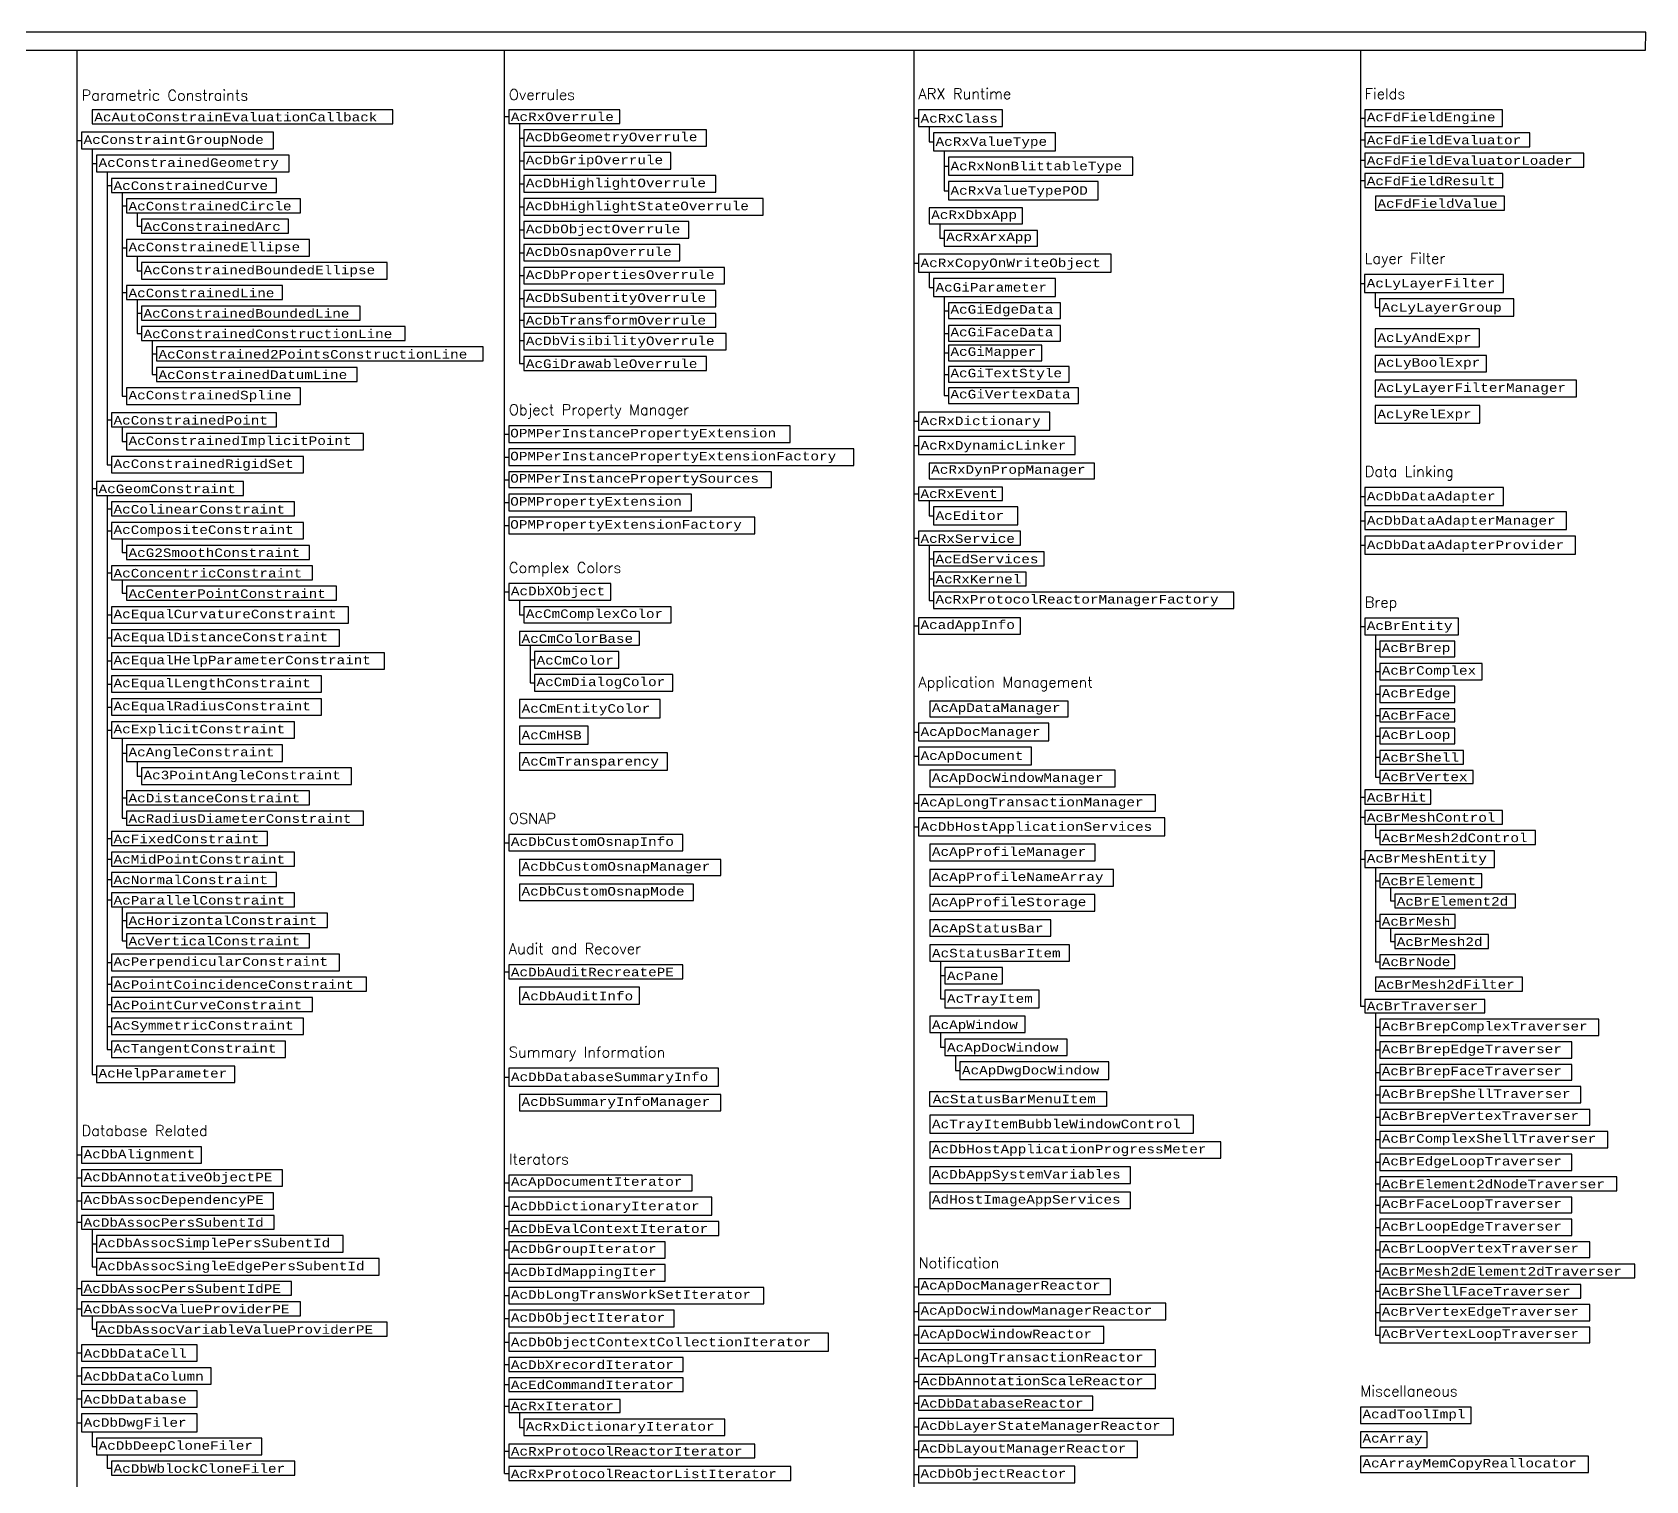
# Model space of a CAD drawing. Header units: inches. Extents: x 349 to 921, y -346 to 10.
# Drawn here: x 426.9 to 502.3, y -67.6 to 0.1 of the extents above; entities that cross this region are included whole.
import ezdxf

# ---------------------------------------------------------------- set-up
doc = ezdxf.new("R2010")
doc.units = ezdxf.units.IN
doc.header["$MEASUREMENT"] = 0
for name, color, linetype in [('ObjectARX 2009 Unmanaged classes', 7, 'Continuous'), ('ObjectARX 2010 Unmanaged classes', 7, 'Continuous'), ('ObjectARX 2010 Unmanaged classes w .NET Wrappers', 3, 'Continuous'), ('Unmanaged classes', 7, 'Continuous'), ('Unmanaged classes w .NET Wrappers', 3, 'Continuous')]:
    doc.layers.add(name, color=color, linetype=linetype)
doc.styles.add('Categories', font='romanc.shx', dxfattribs={"height": 0.5})
doc.styles.get("Standard").update_dxf_attribs({"font": 'cour.ttf'})
doc.styles.add('Unmanaged', font='cour.ttf', dxfattribs={"height": 0.2})

msp = doc.modelspace()

# ---------------------------------------------------------------- linework, layer by layer
for p, q in [((428.968, -92.926), (428.968, -0.743)), ((468.078, -87.901), (468.078, -0.743)), ((488.931, -0.743), (488.931, -45.416)), ((448.934, -67.255), (448.934, -0.773)), ((448.935, -3.842), (449.135, -3.842)), ((449.635, -4.162), (449.635, -15.374)), ((468.078, -3.909), (468.278, -3.909)), ((468.778, -4.297), (468.778, -5.018)), ((488.931, -3.909), (489.131, -3.909)), ((428.968, -4.964), (429.168, -4.964)), ((449.635, -4.842), (449.835, -4.842)), ((468.778, -5.018), (468.978, -5.018)), ((488.931, -4.924), (489.131, -4.924)), ((429.668, -5.351), (429.668, -48.602)), ((449.635, -5.911), (449.835, -5.911)), ((469.478, -5.439), (469.478, -7.303)), ((488.931, -5.879), (489.131, -5.879)), ((429.668, -6.039), (429.868, -6.039)), ((430.368, -6.427), (430.368, -20.108)), ((469.478, -6.161), (469.678, -6.161)), ((430.368, -7.054), (430.568, -7.054)), ((431.068, -7.382), (431.068, -16.903)), ((449.635, -6.986), (449.835, -6.986)), ((469.478, -7.303), (469.678, -7.303)), ((488.931, -6.834), (489.131, -6.834)), ((431.068, -8.009), (431.268, -8.009)), ((449.635, -8.061), (449.835, -8.061)), ((431.768, -8.336), (431.768, -8.964)), ((431.768, -8.964), (431.968, -8.964)), ((469.278, -8.86), (469.278, -9.526)), ((449.635, -9.137), (449.835, -9.137)), ((469.278, -9.526), (469.478, -9.526)), ((431.068, -9.979), (431.268, -9.979)), ((431.768, -10.366), (431.768, -11.054)), ((449.635, -10.205), (449.835, -10.205)), ((431.768, -11.054), (431.968, -11.054)), ((449.635, -11.273), (449.835, -11.273)), ((468.078, -10.687), (468.278, -10.687)), ((468.778, -11.108), (468.778, -11.83)), ((468.778, -11.83), (468.978, -11.83)), ((488.923, -11.637), (489.123, -11.637)), ((489.623, -12.058), (489.623, -12.763)), ((431.068, -12.069), (431.268, -12.069)), ((431.768, -12.396), (431.768, -13.978)), ((449.635, -12.349), (449.835, -12.349)), ((469.478, -12.251), (469.478, -16.879)), ((489.623, -12.763), (489.823, -12.763)), ((431.768, -13.024), (431.968, -13.024)), ((449.635, -13.356), (449.835, -13.356)), ((469.478, -12.917), (469.678, -12.917)), ((431.768, -13.978), (431.968, -13.978)), ((432.468, -14.306), (432.468, -15.888)), ((449.635, -14.304), (449.835, -14.304)), ((469.478, -13.976), (469.678, -13.976)), ((432.468, -14.933), (432.668, -14.933)), ((469.478, -14.889), (469.678, -14.889)), ((449.635, -15.374), (449.835, -15.374)), ((432.468, -15.888), (432.668, -15.888)), ((469.478, -15.893), (469.678, -15.893)), ((431.068, -16.903), (431.268, -16.903)), ((469.478, -16.879), (469.678, -16.879)), ((430.368, -18.018), (430.568, -18.018)), ((468.078, -18.07), (468.278, -18.07)), ((431.068, -18.345), (431.068, -19.033)), ((448.935, -18.678), (449.135, -18.678)), ((431.068, -19.033), (431.268, -19.033)), ((468.078, -19.213), (468.278, -19.213)), ((430.368, -20.108), (430.568, -20.108)), ((448.935, -19.753), (449.135, -19.753)), ((448.935, -20.812), (449.135, -20.812)), ((429.668, -21.223), (429.868, -21.223)), ((430.368, -21.551), (430.368, -47.433)), ((468.078, -21.472), (468.278, -21.472)), ((468.778, -21.777), (468.778, -22.499)), ((488.931, -21.592), (489.131, -21.592)), ((430.368, -22.178), (430.568, -22.178)), ((448.935, -21.87), (449.135, -21.87)), ((468.778, -22.499), (468.978, -22.499)), ((430.368, -23.193), (430.568, -23.193)), ((448.935, -22.945), (449.135, -22.945)), ((488.931, -22.728), (489.131, -22.728)), ((431.068, -23.581), (431.068, -24.208)), ((468.078, -23.547), (468.278, -23.547)), ((468.778, -23.875), (468.778, -26.45)), ((488.931, -23.867), (489.131, -23.867)), ((431.068, -24.208), (431.268, -24.208)), ((468.778, -24.502), (468.978, -24.502)), ((430.368, -25.163), (430.568, -25.163)), ((431.068, -25.49), (431.068, -26.118)), ((468.778, -25.45), (468.978, -25.45)), ((431.068, -26.118), (431.268, -26.118)), ((431.068, -26.118), (431.268, -26.118)), ((448.935, -26.057), (449.135, -26.057)), ((430.368, -27.133), (430.568, -27.133)), ((449.635, -26.445), (449.635, -27.125)), ((449.635, -27.125), (449.835, -27.125)), ((468.778, -26.45), (468.978, -26.45)), ((468.078, -27.641), (468.278, -27.641)), ((488.931, -27.676), (489.131, -27.676)), ((430.368, -28.208), (430.568, -28.208)), ((450.135, -28.546), (450.135, -30.302)), ((489.631, -28.064), (489.631, -34.707)), ((430.368, -29.283), (430.568, -29.283)), ((450.135, -29.23), (450.335, -29.23)), ((489.631, -28.73), (489.831, -28.73)), ((489.631, -29.776), (489.831, -29.776)), ((430.368, -30.359), (430.568, -30.359)), ((450.135, -30.302), (450.335, -30.302)), ((489.631, -30.837), (489.831, -30.837)), ((430.368, -31.434), (430.568, -31.434)), ((489.631, -31.823), (489.831, -31.823)), ((430.368, -32.51), (430.568, -32.51)), ((431.068, -32.897), (431.068, -36.63)), ((468.078, -32.605), (468.278, -32.605)), ((489.631, -32.795), (489.831, -32.795)), ((431.068, -33.585), (431.268, -33.585)), ((468.078, -33.726), (468.278, -33.726)), ((489.631, -33.781), (489.831, -33.781)), ((431.768, -33.973), (431.768, -34.66)), ((431.768, -34.66), (431.968, -34.66)), ((489.631, -34.707), (489.831, -34.707)), ((431.068, -35.675), (431.268, -35.675)), ((468.078, -35.92), (468.278, -35.92)), ((488.931, -35.64), (489.131, -35.64)), ((431.068, -36.63), (431.268, -36.63)), ((488.931, -36.587), (489.131, -36.587)), ((489.631, -36.908), (489.631, -37.533)), ((430.368, -37.585), (430.568, -37.585)), ((468.078, -37.029), (468.278, -37.029)), ((489.631, -37.533), (489.831, -37.533)), ((448.935, -37.774), (449.135, -37.774)), ((430.368, -38.539), (430.568, -38.539)), ((488.931, -38.546), (489.131, -38.546)), ((489.631, -38.934), (489.631, -43.336)), ((430.368, -39.494), (430.568, -39.494)), ((489.631, -39.554), (489.831, -39.554)), ((490.331, -39.874), (490.331, -40.499)), ((430.368, -40.449), (430.568, -40.449)), ((490.331, -40.499), (490.531, -40.499)), ((431.068, -40.776), (431.068, -42.358)), ((431.068, -41.404), (431.268, -41.404)), ((489.631, -41.445), (489.831, -41.445)), ((490.331, -41.765), (490.331, -42.39)), ((431.068, -42.358), (431.268, -42.358)), ((490.331, -42.39), (490.531, -42.39)), ((430.368, -43.373), (430.568, -43.373)), ((469.311, -43.306), (469.311, -45.077)), ((489.631, -43.336), (489.831, -43.336)), ((430.368, -44.388), (430.568, -44.388)), ((448.935, -43.804), (449.135, -43.804)), ((469.311, -43.987), (469.511, -43.987)), ((469.311, -45.077), (469.511, -45.077)), ((430.368, -45.343), (430.568, -45.343)), ((488.931, -45.416), (489.131, -45.416)), ((489.631, -45.722), (489.631, -60.784)), ((430.368, -46.358), (430.568, -46.358)), ((469.311, -46.653), (469.311, -47.334)), ((489.631, -46.402), (489.831, -46.402)), ((430.368, -47.433), (430.568, -47.433)), ((469.311, -47.334), (469.511, -47.334)), ((489.631, -47.463), (489.831, -47.463)), ((470.011, -47.714), (470.011, -48.424)), ((429.668, -48.602), (429.868, -48.602)), ((448.935, -48.731), (449.135, -48.731)), ((470.011, -48.424), (470.211, -48.424)), ((489.631, -48.51), (489.831, -48.51)), ((489.631, -49.556), (489.831, -49.556)), ((489.631, -50.603), (489.831, -50.603)), ((489.631, -51.649), (489.831, -51.649)), ((428.968, -52.37), (429.168, -52.37)), ((489.631, -52.71), (489.831, -52.71)), ((428.968, -53.445), (429.168, -53.445)), ((448.935, -53.676), (449.135, -53.676)), ((489.631, -53.716), (489.831, -53.716)), ((428.968, -54.513), (429.168, -54.513)), ((448.935, -54.763), (449.135, -54.763)), ((489.631, -54.707), (489.831, -54.707)), ((428.968, -55.514), (429.168, -55.514)), ((489.631, -55.754), (489.831, -55.754)), ((429.668, -55.834), (429.668, -57.597)), ((429.668, -56.522), (429.868, -56.522)), ((448.935, -55.805), (449.135, -55.805)), ((448.935, -56.806), (449.135, -56.806)), ((489.631, -56.8), (489.831, -56.8)), ((429.668, -57.597), (429.868, -57.597)), ((448.935, -57.874), (449.135, -57.874)), ((489.631, -57.792), (489.831, -57.792)), ((428.968, -58.605), (429.168, -58.605)), ((468.078, -58.527), (468.278, -58.527)), ((489.631, -58.737), (489.831, -58.737)), ((428.968, -59.553), (429.168, -59.553)), ((448.935, -58.942), (449.135, -58.942)), ((429.668, -59.88), (429.668, -60.508)), ((448.935, -60.01), (449.135, -60.01)), ((468.078, -59.68), (468.278, -59.68)), ((489.631, -59.738), (489.831, -59.738)), ((429.668, -60.508), (429.868, -60.508)), ((468.078, -60.778), (468.278, -60.778)), ((489.631, -60.784), (489.831, -60.784)), ((428.968, -61.622), (429.168, -61.622)), ((448.935, -61.119), (449.135, -61.119)), ((448.935, -62.161), (449.135, -62.161)), ((468.078, -61.867), (468.278, -61.867)), ((428.968, -62.698), (429.168, -62.698)), ((448.935, -63.101), (449.135, -63.101)), ((468.078, -62.96), (468.278, -62.96)), ((428.968, -63.773), (429.168, -63.773)), ((468.078, -63.968), (468.278, -63.968)), ((448.935, -64.106), (449.135, -64.106)), ((449.635, -64.412), (449.635, -65.099)), ((428.968, -64.882), (429.168, -64.882)), ((429.668, -65.303), (429.668, -65.991)), ((449.635, -65.099), (449.835, -65.099)), ((468.078, -65.069), (468.278, -65.069)), ((429.668, -65.991), (429.868, -65.991)), ((448.935, -66.207), (449.135, -66.207)), ((468.078, -66.13), (468.278, -66.13)), ((430.368, -66.379), (430.368, -67.006)), ((430.368, -67.006), (430.568, -67.006)), ((448.935, -67.255), (449.135, -67.255)), ((468.078, -67.298), (468.278, -67.298))]:
    msp.add_line(p, q)
for points in [[(349.9, 0.1), (349.9, -0.743), (502.25, -0.743), (502.261, 0.1)], [(429.668, -3.521), (429.668, -4.176), (443.708, -4.176), (443.708, -3.521)], [(449.135, -3.522), (449.135, -4.162), (454.317, -4.162), (454.317, -3.522)], [(468.278, -3.521), (468.278, -4.297), (472.203, -4.297), (472.203, -3.521)], [(489.131, -3.521), (489.131, -4.297), (495.574, -4.297), (495.574, -3.521)], [(449.835, -4.462), (449.835, -5.223), (458.378, -5.223), (458.378, -4.462)], [(429.168, -4.576), (429.168, -5.351), (438.132, -5.351), (438.132, -4.576)], [(468.978, -4.597), (468.978, -5.439), (474.673, -5.439), (474.673, -4.597)], [(489.131, -4.597), (489.131, -5.251), (496.849, -5.251), (496.849, -4.597)], [(429.868, -5.651), (429.868, -6.427), (438.868, -6.427), (438.868, -5.651)], [(449.835, -5.523), (449.835, -6.298), (456.698, -6.298), (456.698, -5.523)], [(469.678, -5.739), (469.678, -6.582), (478.298, -6.582), (478.298, -5.739)], [(489.131, -5.551), (489.131, -6.206), (499.37, -6.206), (499.37, -5.551)], [(430.568, -6.727), (430.568, -7.382), (438.272, -7.382), (438.272, -6.727)], [(449.835, -6.598), (449.835, -7.374), (458.799, -7.374), (458.799, -6.598)], [(489.131, -6.506), (489.131, -7.161), (495.578, -7.161), (495.578, -6.506)], [(469.678, -6.882), (469.678, -7.725), (476.675, -7.725), (476.675, -6.882)], [(431.268, -7.682), (431.268, -8.336), (439.392, -8.336), (439.392, -7.682)], [(449.835, -7.674), (449.835, -8.449), (461.016, -8.449), (461.016, -7.674)], [(468.778, -8.099), (468.778, -8.86), (473.133, -8.86), (473.133, -8.099)], [(489.631, -7.561), (489.631, -8.216), (495.654, -8.216), (495.654, -7.561)], [(431.968, -8.636), (431.968, -9.291), (438.841, -9.291), (438.841, -8.636)], [(449.835, -8.749), (449.835, -9.525), (457.538, -9.525), (457.538, -8.749)], [(431.268, -9.591), (431.268, -10.366), (439.812, -10.366), (439.812, -9.591)], [(469.478, -9.16), (469.478, -9.892), (473.833, -9.892), (473.833, -9.16)], [(449.835, -9.825), (449.835, -10.586), (457.118, -10.586), (457.118, -9.825)], [(468.278, -10.266), (468.278, -11.108), (477.284, -11.108), (477.284, -10.266)], [(431.968, -10.666), (431.968, -11.442), (443.453, -11.442), (443.453, -10.666)], [(449.835, -10.886), (449.835, -11.661), (459.219, -11.661), (459.219, -10.886)], [(489.123, -11.216), (489.123, -12.058), (495.612, -12.058), (495.612, -11.216)], [(431.268, -11.742), (431.268, -12.396), (438.552, -12.396), (438.552, -11.742)], [(449.835, -11.961), (449.835, -12.736), (458.799, -12.736), (458.799, -11.961)], [(468.978, -11.408), (468.978, -12.251), (474.673, -12.251), (474.673, -11.408)], [(431.968, -12.696), (431.968, -13.351), (442.193, -13.351), (442.193, -12.696)], [(469.678, -12.551), (469.678, -13.283), (474.911, -13.283), (474.911, -12.551)], [(489.823, -12.358), (489.823, -13.167), (496.102, -13.167), (496.102, -12.358)], [(449.835, -13.036), (449.835, -13.677), (458.799, -13.677), (458.799, -13.036)], [(431.968, -13.651), (431.968, -14.306), (444.294, -14.306), (444.294, -13.651)], [(449.835, -13.977), (449.835, -14.746), (459.292, -14.746), (459.292, -13.977)], [(469.678, -13.61), (469.678, -14.342), (474.911, -14.342), (474.911, -13.61)], [(489.623, -13.767), (489.623, -14.602), (494.493, -14.602), (494.493, -13.767)], [(432.668, -14.606), (432.668, -15.261), (447.935, -15.261), (447.935, -14.606)], [(449.835, -15.046), (449.835, -15.701), (458.378, -15.701), (458.378, -15.046)], [(469.678, -14.523), (469.678, -15.255), (474.033, -15.255), (474.033, -14.523)], [(489.623, -15.002), (489.623, -15.763), (494.82, -15.763), (494.82, -15.002)], [(432.668, -15.561), (432.668, -16.215), (442.052, -16.215), (442.052, -15.561)], [(469.678, -15.527), (469.678, -16.259), (475.313, -16.259), (475.313, -15.527)], [(431.268, -16.515), (431.268, -17.291), (439.392, -17.291), (439.392, -16.515)], [(469.678, -16.513), (469.678, -17.245), (475.751, -17.245), (475.751, -16.513)], [(489.623, -16.163), (489.623, -16.939), (499.022, -16.939), (499.022, -16.163)], [(489.623, -17.339), (489.623, -18.174), (494.513, -18.174), (494.513, -17.339)], [(430.568, -17.691), (430.568, -18.345), (438.276, -18.345), (438.276, -17.691)], [(468.278, -17.649), (468.278, -18.491), (474.415, -18.491), (474.415, -17.649)], [(431.268, -18.645), (431.268, -19.421), (442.337, -19.421), (442.337, -18.645)], [(449.135, -18.29), (449.135, -19.066), (462.284, -19.066), (462.284, -18.29)], [(468.278, -18.791), (468.278, -19.634), (475.592, -19.634), (475.592, -18.791)], [(449.135, -19.366), (449.135, -20.141), (465.248, -20.141), (465.248, -19.366)], [(430.568, -19.721), (430.568, -20.496), (439.536, -20.496), (439.536, -19.721)], [(468.778, -20.034), (468.778, -20.766), (476.496, -20.766), (476.496, -20.034)], [(429.868, -20.896), (429.868, -21.551), (436.735, -21.551), (436.735, -20.896)], [(449.135, -20.441), (449.135, -21.182), (461.413, -21.182), (461.413, -20.441)], [(430.568, -21.851), (430.568, -22.505), (439.116, -22.505), (439.116, -21.851)], [(449.135, -21.482), (449.135, -22.258), (457.662, -22.258), (457.662, -21.482)], [(468.278, -21.166), (468.278, -21.777), (472.203, -21.777), (472.203, -21.166)], [(489.131, -21.174), (489.131, -22.01), (495.613, -22.01), (495.613, -21.174)], [(449.135, -22.558), (449.135, -23.333), (460.626, -23.333), (460.626, -22.558)], [(468.978, -22.077), (468.978, -22.92), (472.924, -22.92), (472.924, -22.077)], [(489.131, -22.31), (489.131, -23.145), (498.562, -23.145), (498.562, -22.31)], [(430.568, -22.805), (430.568, -23.581), (439.536, -23.581), (439.536, -22.805)], [(468.278, -23.22), (468.278, -23.875), (473.04, -23.875), (473.04, -23.22)], [(431.268, -23.881), (431.268, -24.536), (439.816, -24.536), (439.816, -23.881)], [(489.131, -23.445), (489.131, -24.288), (498.971, -24.288), (498.971, -23.445)], [(430.568, -24.836), (430.568, -25.49), (439.956, -25.49), (439.956, -24.836)], [(468.978, -24.175), (468.978, -24.83), (474.143, -24.83), (474.143, -24.175)], [(468.978, -25.13), (468.978, -25.77), (473.31, -25.77), (473.31, -25.13)], [(431.268, -25.79), (431.268, -26.445), (441.077, -26.445), (441.077, -25.79)], [(431.268, -25.79), (431.268, -26.445), (441.077, -26.445), (441.077, -25.79)], [(449.135, -25.669), (449.135, -26.445), (453.901, -26.445), (453.901, -25.669)], [(468.978, -26.07), (468.978, -26.831), (483.019, -26.831), (483.019, -26.07)], [(430.568, -26.745), (430.568, -27.52), (441.637, -27.52), (441.637, -26.745)], [(449.835, -26.745), (449.835, -27.506), (456.712, -27.506), (456.712, -26.745)], [(430.568, -27.82), (430.568, -28.596), (441.217, -28.596), (441.217, -27.82)], [(468.278, -27.261), (468.278, -28.022), (473.044, -28.022), (473.044, -27.261)], [(489.131, -27.288), (489.131, -28.064), (493.509, -28.064), (493.509, -27.288)], [(449.635, -27.906), (449.635, -28.546), (455.237, -28.546), (455.237, -27.906)], [(489.831, -28.364), (489.831, -29.096), (493.347, -29.096), (493.347, -28.364)], [(430.568, -28.896), (430.568, -29.671), (443.318, -29.671), (443.318, -28.896)], [(450.335, -28.846), (450.335, -29.614), (454.279, -29.614), (454.279, -28.846)], [(489.831, -29.396), (489.831, -30.157), (494.614, -30.157), (494.614, -29.396)], [(430.568, -29.971), (430.568, -30.746), (440.377, -30.746), (440.377, -29.971)], [(450.335, -29.914), (450.335, -30.689), (456.792, -30.689), (456.792, -29.914)], [(489.831, -30.457), (489.831, -31.218), (493.333, -31.218), (493.333, -30.457)], [(430.568, -31.046), (430.568, -31.822), (440.377, -31.822), (440.377, -31.046)], [(449.635, -31.089), (449.635, -31.932), (456.204, -31.932), (456.204, -31.089)], [(468.811, -31.163), (468.811, -31.895), (475.268, -31.895), (475.268, -31.163)], [(489.831, -31.518), (489.831, -32.129), (493.333, -32.129), (493.333, -31.518)], [(430.568, -32.122), (430.568, -32.897), (439.116, -32.897), (439.116, -32.122)], [(449.635, -32.332), (449.635, -33.175), (452.847, -33.175), (452.847, -32.332)], [(468.278, -32.195), (468.278, -33.016), (474.374, -33.016), (474.374, -32.195)], [(489.831, -32.429), (489.831, -33.161), (493.347, -33.161), (493.347, -32.429)], [(431.268, -33.197), (431.268, -33.973), (438.556, -33.973), (438.556, -33.197)], [(449.635, -33.575), (449.635, -34.393), (456.55, -34.393), (456.55, -33.575)], [(468.278, -33.316), (468.278, -34.137), (473.563, -34.137), (473.563, -33.316)], [(489.831, -33.461), (489.831, -34.101), (493.744, -34.101), (493.744, -33.461)], [(431.968, -34.273), (431.968, -35.048), (441.777, -35.048), (441.777, -34.273)], [(468.811, -34.39), (468.811, -35.165), (477.474, -35.165), (477.474, -34.39)], [(489.831, -34.401), (489.831, -35.012), (494.193, -35.012), (494.193, -34.401)], [(431.268, -35.348), (431.268, -36.003), (439.816, -36.003), (439.816, -35.348)], [(489.131, -35.312), (489.131, -35.967), (492.217, -35.967), (492.217, -35.312)], [(468.278, -35.533), (468.278, -36.308), (479.357, -36.308), (479.357, -35.533)], [(431.268, -36.303), (431.268, -36.957), (442.337, -36.957), (442.337, -36.303)], [(468.278, -36.608), (468.278, -37.451), (479.792, -37.451), (479.792, -36.608)], [(489.131, -36.267), (489.131, -36.908), (495.565, -36.908), (495.565, -36.267)], [(430.568, -37.257), (430.568, -37.912), (437.856, -37.912), (437.856, -37.257)], [(449.135, -37.393), (449.135, -38.154), (457.263, -38.154), (457.263, -37.393)], [(489.831, -37.208), (489.831, -37.858), (497.105, -37.858), (497.105, -37.208)], [(430.568, -38.212), (430.568, -38.867), (439.116, -38.867), (439.116, -38.212)], [(468.811, -37.849), (468.811, -38.625), (476.529, -38.625), (476.529, -37.849)], [(489.131, -38.158), (489.131, -38.934), (495.19, -38.934), (495.19, -38.158)], [(430.568, -39.167), (430.568, -39.822), (438.276, -39.822), (438.276, -39.167)], [(449.635, -38.554), (449.635, -39.315), (459.033, -39.315), (459.033, -38.554)], [(468.811, -39.025), (468.811, -39.8), (477.39, -39.8), (477.39, -39.025)], [(449.635, -39.715), (449.635, -40.477), (457.758, -40.477), (457.758, -39.715)], [(489.831, -39.234), (489.831, -39.874), (494.598, -39.874), (494.598, -39.234)], [(430.568, -40.122), (430.568, -40.776), (439.116, -40.776), (439.116, -40.122)], [(468.811, -40.2), (468.811, -40.976), (476.514, -40.976), (476.514, -40.2)], [(490.531, -40.174), (490.531, -40.824), (496.176, -40.824), (496.176, -40.174)], [(431.268, -41.076), (431.268, -41.731), (440.656, -41.731), (440.656, -41.076)], [(468.811, -41.376), (468.811, -42.141), (474.466, -42.141), (474.466, -41.376)], [(489.831, -41.124), (489.831, -41.765), (493.354, -41.765), (493.354, -41.124)], [(431.268, -42.031), (431.268, -42.686), (439.816, -42.686), (439.816, -42.031)], [(490.531, -42.065), (490.531, -42.715), (494.916, -42.715), (494.916, -42.065)], [(468.811, -42.541), (468.811, -43.306), (475.339, -43.306), (475.339, -42.541)], [(430.568, -42.986), (430.568, -43.761), (441.217, -43.761), (441.217, -42.986)], [(449.135, -43.477), (449.135, -44.131), (457.258, -44.131), (457.258, -43.477)], [(469.511, -43.606), (469.511, -44.367), (472.198, -44.367), (472.198, -43.606)], [(489.831, -43.015), (489.831, -43.656), (493.333, -43.656), (493.333, -43.015)], [(430.568, -44.061), (430.568, -44.716), (442.477, -44.716), (442.477, -44.061)], [(489.631, -44.056), (489.631, -44.71), (496.509, -44.71), (496.509, -44.056)], [(430.568, -45.016), (430.568, -45.67), (439.956, -45.67), (439.956, -45.016)], [(449.635, -44.531), (449.635, -45.314), (455.245, -45.314), (455.245, -44.531)], [(469.511, -44.667), (469.511, -45.488), (473.921, -45.488), (473.921, -44.667)], [(489.131, -45.11), (489.131, -45.722), (494.749, -45.722), (494.749, -45.11)], [(430.568, -45.97), (430.568, -46.746), (439.536, -46.746), (439.536, -45.97)], [(468.811, -45.888), (468.811, -46.653), (473.257, -46.653), (473.257, -45.888)], [(489.831, -46.022), (489.831, -46.783), (500.07, -46.783), (500.07, -46.022)], [(430.568, -47.046), (430.568, -47.821), (438.696, -47.821), (438.696, -47.046)], [(469.511, -46.953), (469.511, -47.714), (475.218, -47.714), (475.218, -46.953)], [(489.831, -47.083), (489.831, -47.844), (498.81, -47.844), (498.81, -47.083)], [(429.868, -48.221), (429.868, -48.982), (436.326, -48.982), (436.326, -48.221)], [(470.211, -48.014), (470.211, -48.835), (477.167, -48.835), (477.167, -48.014)], [(489.831, -48.144), (489.831, -48.876), (498.81, -48.876), (498.81, -48.144)], [(449.135, -48.314), (449.135, -49.149), (458.931, -49.149), (458.931, -48.314)], [(449.635, -49.549), (449.635, -50.31), (459.033, -50.31), (459.033, -49.549)], [(468.811, -50.107), (468.811, -49.407), (477.063, -49.407), (477.063, -50.107)], [(489.831, -49.176), (489.831, -49.937), (499.23, -49.937), (499.23, -49.176)], [(468.811, -50.507), (468.811, -51.35), (481.124, -51.35), (481.124, -50.507)], [(489.831, -50.237), (489.831, -50.969), (499.65, -50.969), (499.65, -50.237)], [(489.831, -51.269), (489.831, -52.03), (500.491, -52.03), (500.491, -51.269)], [(429.168, -51.982), (429.168, -52.758), (434.775, -52.758), (434.775, -51.982)], [(468.811, -51.75), (468.811, -52.525), (482.411, -52.525), (482.411, -51.75)], [(489.831, -52.33), (489.831, -53.091), (498.81, -53.091), (498.81, -52.33)], [(429.168, -53.058), (429.168, -53.833), (438.552, -53.833), (438.552, -53.058)], [(449.135, -53.31), (449.135, -54.042), (457.693, -54.042), (457.693, -53.31)], [(468.811, -52.925), (468.811, -53.701), (478.178, -53.701), (478.178, -52.925)], [(489.831, -53.391), (489.831, -54.041), (500.911, -54.041), (500.911, -53.391)], [(429.168, -54.133), (429.168, -54.894), (438.132, -54.894), (438.132, -54.133)], [(468.811, -54.101), (468.811, -54.876), (478.178, -54.876), (478.178, -54.101)], [(449.135, -54.342), (449.135, -55.185), (458.615, -55.185), (458.615, -54.342)], [(489.831, -54.341), (489.831, -55.073), (498.81, -55.073), (498.81, -54.341)], [(429.168, -55.194), (429.168, -55.834), (438.175, -55.834), (438.175, -55.194)], [(449.135, -55.485), (449.135, -56.125), (458.954, -56.125), (458.954, -55.485)], [(489.831, -55.373), (489.831, -56.134), (498.81, -56.134), (498.81, -55.373)], [(429.868, -56.134), (429.868, -56.91), (441.396, -56.91), (441.396, -56.134)], [(449.135, -56.425), (449.135, -57.186), (456.433, -57.186), (456.433, -56.425)], [(489.831, -56.434), (489.831, -57.166), (499.65, -57.166), (499.65, -56.434)], [(429.868, -57.21), (429.868, -57.985), (443.076, -57.985), (443.076, -57.21)], [(449.135, -57.486), (449.135, -58.262), (456.433, -58.262), (456.433, -57.486)], [(489.831, -57.466), (489.831, -58.117), (501.751, -58.117), (501.751, -57.466)], [(429.168, -58.285), (429.168, -58.925), (438.973, -58.925), (438.973, -58.285)], [(449.135, -58.562), (449.135, -59.323), (461.054, -59.323), (461.054, -58.562)], [(468.278, -58.161), (468.278, -58.893), (477.256, -58.893), (477.256, -58.161)], [(489.831, -58.417), (489.831, -59.057), (499.23, -59.057), (499.23, -58.417)], [(429.168, -59.225), (429.168, -59.88), (439.393, -59.88), (439.393, -59.225)], [(468.278, -59.293), (468.278, -60.068), (479.828, -60.068), (479.828, -59.293)], [(489.831, -59.357), (489.831, -60.118), (499.65, -60.118), (499.65, -59.357)], [(429.868, -60.18), (429.868, -60.835), (443.454, -60.835), (443.454, -60.18)], [(449.135, -59.623), (449.135, -60.398), (456.853, -60.398), (456.853, -59.623)], [(449.135, -60.698), (449.135, -61.541), (464.065, -61.541), (464.065, -60.698)], [(468.278, -60.39), (468.278, -61.165), (476.942, -61.165), (476.942, -60.39)], [(489.831, -60.418), (489.831, -61.15), (499.65, -61.15), (499.65, -60.418)], [(429.168, -61.235), (429.168, -62.01), (434.562, -62.01), (434.562, -61.235)], [(468.278, -61.479), (468.278, -62.255), (479.357, -62.255), (479.357, -61.479)], [(429.168, -62.31), (429.168, -63.085), (435.218, -63.085), (435.218, -62.31)], [(449.135, -61.841), (449.135, -62.481), (457.273, -62.481), (457.273, -61.841)], [(449.135, -62.781), (449.135, -63.422), (457.273, -63.422), (457.273, -62.781)], [(468.278, -62.633), (468.278, -63.288), (479.357, -63.288), (479.357, -62.633)], [(429.168, -63.385), (429.168, -64.16), (434.567, -64.16), (434.567, -63.385)], [(449.135, -63.8), (449.135, -64.412), (454.332, -64.412), (454.332, -63.8)], [(468.278, -63.648), (468.278, -64.288), (476.416, -64.288), (476.416, -63.648)], [(429.168, -64.46), (429.168, -65.303), (434.574, -65.303), (434.574, -64.46)], [(449.835, -64.712), (449.835, -65.487), (459.233, -65.487), (459.233, -64.712)], [(468.278, -64.688), (468.278, -65.449), (480.197, -65.449), (480.197, -64.688)], [(488.931, -64.15), (488.931, -64.911), (494.104, -64.911), (494.104, -64.15)], [(488.931, -65.311), (488.931, -66.043), (492.049, -66.043), (492.049, -65.311)], [(429.868, -65.603), (429.868, -66.379), (437.586, -66.379), (437.586, -65.603)], [(449.135, -65.887), (449.135, -66.527), (460.634, -66.527), (460.634, -65.887)], [(468.278, -65.749), (468.278, -66.51), (478.517, -66.51), (478.517, -65.749)], [(430.568, -66.679), (430.568, -67.333), (439.127, -67.333), (439.127, -66.679)], [(449.135, -66.927), (449.135, -67.582), (462.315, -67.582), (462.315, -66.927)], [(468.278, -66.91), (468.278, -67.686), (475.575, -67.686), (475.575, -66.91)], [(488.931, -66.443), (488.931, -67.204), (499.591, -67.204), (499.591, -66.443)]]:
    msp.add_lwpolyline(points, close=True)

# ---------------------------------------------------------------- texts
at = {"color": 1, "char_height": 0.5, "attachment_point": 1, "style": 'Categories'}
for s, insert, width in [('Parametric Constraints', (429.17, -2.591), 10.09363), ('Overrules', (449.135, -2.563), 8.96376), ('ARX Runtime', (468.278, -2.521), 5.29807), ('Fields', (489.131, -2.521), 6.44274), ('Layer Filter', (489.123, -10.216), 5.20051), ('Object Property Manager', (449.135, -17.29), 13.1494), ('Complex Colors', (449.135, -24.669), 6.53124), ('Brep', (489.131, -26.288), 4.37778), ('Application Management', (468.278, -30.022), 11.30507), ('OSNAP', (449.135, -36.393), 8.12786), ('Audit and Recover', (449.135, -42.477), 8.12342), ('Summary Information', (449.135, -47.314), 10.03761), ('Database Related', (429.168, -50.982), 8.1388), ('Iterators', (449.135, -52.31), 8.55829), ('Notification', (468.278, -57.161), 8.97846), ('Miscellaneous', (488.931, -63.15), 3.11726)]:
    msp.add_mtext(s, dxfattribs=dict(at, insert=insert, width=width))
at = {"insert": (489.131, -20.174), "char_height": 0.5, "width": 6.48118, "attachment_point": 1, "style": 'Categories'}
msp.add_mtext('{\\C1;Data Linking}', dxfattribs=at)
at = {"layer": 'ObjectARX 2009 Unmanaged classes', "insert": (468.378, -62.733), "char_height": 0.4, "attachment_point": 1}
msp.add_mtext('{\\Fcourier new;AcDbAnnotationScaleReactor}', dxfattribs=at)
at = {"layer": 'ObjectARX 2010 Unmanaged classes', "style": 'Unmanaged'}
for s, p in [('AcAutoConstrainEvaluationCallback', (429.763, -4.065)), ('AcConstraintGroupNode', (429.263, -5.119)), ('AcConstrainedGeometry', (429.963, -6.195)), ('AcConstrainedCurve', (430.663, -7.27)), ('AcConstrainedCircle', (431.363, -8.225)), ('AcConstrainedArc', (432.063, -9.18)), ('AcConstrainedEllipse', (431.363, -10.134)), ('AcConstrainedBoundedEllipse', (432.063, -11.21)), ('AcConstrainedLine', (431.363, -12.285)), ('AcConstrainedBoundedLine', (432.063, -13.24)), ('AcConstrainedConstructionLine', (432.063, -14.195)), ('AcConstrained2PointsConstructionLine', (432.763, -15.149)), ('AcConstrainedDatumLine', (432.763, -16.104)), ('AcConstrainedSpline', (431.363, -17.059)), ('AcConstrainedPoint', (430.663, -18.234)), ('AcConstrainedImplicitPoint', (431.363, -19.189)), ('AcConstrainedRigidSet', (430.663, -20.264)), ('AcGeomConstraint', (429.963, -21.439)), ('AcColinearConstraint', (430.663, -22.394)), ('AcCompositeConstraint', (430.663, -23.349)), ('AcG2SmoothConstraint', (431.363, -24.424)), ('AcConcentricConstraint', (430.663, -25.379)), ('AcCenterPointConstraint', (431.363, -26.334)), ('AcEqualCurvatureConstraint', (430.663, -27.288)), ('AcEqualDistanceConstraint', (430.663, -28.364)), ('AcEqualHelpParameterConstraint', (430.663, -29.439)), ('AcEqualLengthConstraint', (430.663, -30.515)), ('AcEqualRadiusConstraint', (430.663, -31.59)), ('AcExplicitConstraint', (430.663, -32.665)), ('AcAngleConstraint', (431.363, -33.741)), ('Ac3PointAngleConstraint', (432.063, -34.816)), ('AcDistanceConstraint', (431.363, -35.891)), ('AcRadiusDiameterConstraint', (431.363, -36.846)), ('AcFixedConstraint', (430.663, -37.801)), ('AcMidPointConstraint', (430.663, -38.756)), ('AcNormalConstraint', (430.663, -39.71)), ('AcParallelConstraint', (430.663, -40.665)), ('AcHorizontalConstraint', (431.363, -41.62)), ('AcVerticalConstraint', (431.363, -42.574)), ('AcPerpendicularConstraint', (430.663, -43.529)), ('AcPointCoincidenceConstraint', (430.663, -44.604)), ('AcPointCurveConstraint', (430.663, -45.559)), ('AcSymmetricConstraint', (430.663, -46.514)), ('AcTangentConstraint', (430.663, -47.589)), ('AcHelpParameter', (429.963, -48.75)), ('AcDbAssocDependencyPE', (429.263, -54.662)), ('AcDbAssocPersSubentId', (429.263, -55.723)), ('AcDbAssocSimplePersSubentId', (429.963, -56.678)), ('AcDbAssocSingleEdgePersSubentId', (429.963, -57.753)), ('AcDbAssocPersSubentIdPE', (429.263, -58.814)), ('AcDbAssocValueProviderPE', (429.263, -59.769)), ('AcDbAssocVariableValueProviderPE', (429.963, -60.724))]:
    msp.add_text(s, height=0.4, dxfattribs=at).set_placement(p)
at = {"layer": 'ObjectARX 2010 Unmanaged classes w .NET Wrappers', "style": 'Unmanaged'}
for s, p in [('AcRxOverrule', (449.229, -4.051)), ('AcDbGeometryOverrule', (449.929, -4.991)), ('AcDbGripOverrule', (449.929, -6.066)), ('AcDbHighlightOverrule', (449.929, -7.142)), ('AcDbHighlightStateOverrule', (449.929, -8.217)), ('AcDbObjectOverrule', (449.929, -9.293)), ('AcDbOsnapOverrule', (449.929, -10.354)), ('AcDbPropertiesOverrule', (449.929, -11.429)), ('AcDbSubentityOverrule', (449.929, -12.504)), ('AcDbTransformOverrule', (449.929, -13.565)), ('AcDbVisibilityOverrule', (449.929, -14.52)), ('AcGiDrawableOverrule', (449.929, -15.59))]:
    msp.add_text(s, height=0.4, dxfattribs=at).set_placement(p)
at = {"layer": 'Unmanaged classes', "style": 'Unmanaged'}
for s, p in [('AcFdFieldEngine', (489.226, -4.065)), ('AcRxValueType', (469.075, -5.208)), ('AcFdFieldEvaluator', (489.226, -5.14)), ('AcRxNonBlittableType', (469.775, -6.351)), ('AcFdFieldEvaluatorLoader', (489.226, -6.095)), ('AcFdFieldResult', (489.226, -7.05)), ('AcRxValueTypePOD', (469.775, -7.494)), ('AcRxDbxApp', (468.872, -8.628)), ('AcFdFieldValue', (489.726, -8.104)), ('AcRxArxApp', (469.572, -9.66)), ('AcRxCopyOnWriteObject', (468.375, -10.877)), ('AcGiParameter', (469.075, -12.02)), ('AcLyBoolExpr', (489.718, -15.531)), ('AcLyLayerFilterManager', (489.718, -16.707)), ('OPMPerInstancePropertyExtension', (449.199, -18.834)), ('OPMPerInstancePropertyExtensionFactory', (449.199, -19.909)), ('AcRxDynPropManager', (468.872, -20.534)), ('OPMPerInstancePropertySources', (449.199, -20.95)), ('OPMPropertyExtension', (449.199, -22.026)), ('AcRxEvent', (468.372, -21.666)), ('OPMPropertyExtensionFactory', (449.199, -23.101)), ('AcRxService', (468.372, -23.764)), ('AcEdServices', (469.072, -24.718)), ('AcRxKernel', (469.072, -25.659)), ('AcDbXObject', (449.229, -26.213)), ('AcRxProtocolReactorManagerFactory', (469.072, -26.599)), ('AcCmComplexColor', (449.929, -27.274)), ('AcadAppInfo', (468.372, -27.79)), ('AcBrEntity', (489.226, -27.832)), ('AcCmColorBase', (449.729, -28.435)), ('AcBrBrep', (489.926, -28.864)), ('AcCmDialogColor', (450.429, -30.458)), ('AcBrComplex', (489.926, -29.925)), ('AcBrEdge', (489.926, -30.986)), ('AcApDataManager', (468.905, -31.663)), ('AcBrFace', (489.926, -32.018)), ('AcBrLoop', (489.926, -32.929)), ('AcBrShell', (489.926, -33.99)), ('AcBrVertex', (489.926, -34.901)), ('AcBrHit', (489.226, -35.856)), ('AcApLongTransactionManager', (468.372, -36.076)), ('AcBrMeshControl', (489.226, -36.796)), ('AcDbCustomOsnapInfo', (449.229, -37.922)), ('AcBrMesh2dControl', (489.926, -37.747)), ('AcApProfileManager', (468.905, -38.393)), ('AcBrMeshEntity', (489.226, -38.702)), ('AcDbCustomOsnapManager', (449.729, -39.084)), ('AcApProfileNameArray', (468.905, -39.568)), ('AcDbCustomOsnapMode', (449.729, -40.245)), ('AcBrElement', (489.926, -39.763)), ('AcApProfileStorage', (468.905, -40.744)), ('AcBrElement2d', (490.626, -40.713)), ('AcBrMesh', (489.926, -41.654)), ('AcBrMesh2d', (490.626, -42.604)), ('AcDbAuditRecreatePE', (449.229, -44.02)), ('AcBrNode', (489.926, -43.544)), ('AcBrMesh2dFilter', (489.726, -44.599)), ('AcBrTraverser', (489.226, -45.61)), ('AcApWindow', (468.908, -46.483)), ('AcBrBrepComplexTraverser', (489.926, -46.551)), ('AcBrBrepEdgeTraverser', (489.926, -47.612)), ('AcBrBrepFaceTraverser', (489.926, -48.644)), ('AcDbSummaryInfoManager', (449.729, -50.078)), ('AcStatusBarMenuItem', (468.945, -49.956)), ('AcBrBrepShellTraverser', (489.926, -49.705)), ('AcBrBrepVertexTraverser', (489.926, -50.737)), ('AcDbHostApplicationProgressMeter', (468.905, -52.293)), ('AcBrComplexShellTraverser', (489.926, -51.798)), ('AcDbAlignment', (429.263, -52.526)), ('AcBrEdgeLoopTraverser', (489.926, -52.859)), ('AcApDocumentIterator', (449.229, -53.81)), ('AcDbAppSystemVariables', (468.905, -53.469)), ('AcBrElement2dNodeTraverser', (489.926, -53.93)), ('AdHostImageAppServices', (468.905, -54.644)), ('AcBrFaceLoopTraverser', (489.926, -54.841)), ('AcDbEvalContextIterator', (449.229, -56.014)), ('AcBrLoopEdgeTraverser', (489.926, -55.902)), ('AcDbGroupIterator', (449.229, -56.954)), ('AcBrLoopVertexTraverser', (489.926, -56.934)), ('AcDbIdMappingIter', (449.229, -58.03)), ('AcBrMesh2dElement2dTraverser', (489.926, -58.006)), ('AcDbLongTransWorkSetIterator', (449.229, -59.091)), ('AcBrShellFaceTraverser', (489.926, -58.946)), ('AcApDocWindowManagerReactor', (468.372, -59.836)), ('AcBrVertexEdgeTraverser', (489.926, -59.886)), ('AcDbObjectIterator', (449.229, -60.166)), ('AcApDocWindowReactor', (468.372, -60.933)), ('AcBrVertexLoopTraverser', (489.926, -60.918)), ('AcApLongTransactionReactor', (468.372, -62.023)), ('AcDbXrecordIterator', (449.229, -62.37)), ('AcEdCommandIterator', (449.229, -63.31)), ('AcRxIterator', (449.229, -64.3)), ('AcDbDatabaseReactor', (468.372, -64.177)), ('AcRxDictionaryIterator', (449.929, -65.255)), ('AcDbLayerStateManagerReactor', (468.372, -65.217)), ('AcadToolImpl', (489.026, -64.679)), ('AcArray', (489.026, -65.811)), ('AcDbDeepCloneFiler', (429.963, -66.147)), ('AcRxProtocolReactorIterator', (449.229, -66.416)), ('AcDbLayoutManagerReactor', (468.372, -66.278)), ('AcDbWblockCloneFiler', (430.663, -67.222)), ('AcRxProtocolReactorListIterator', (449.229, -67.471)), ('AcDbObjectReactor', (468.372, -67.454)), ('AcArrayMemCopyReallocator', (489.026, -66.972))]:
    msp.add_text(s, height=0.4, dxfattribs=at).set_placement(p)
at = {"layer": 'Unmanaged classes w .NET Wrappers', "style": 'Unmanaged'}
for s, p in [('AcRxClass', (468.375, -4.126)), ('AcLyLayerFilter', (489.221, -11.827)), ('AcGiEdgeData', (469.772, -13.051)), ('AcLyLayerGroup', (489.921, -12.953)), ('AcGiFaceData', (469.772, -14.11)), ('AcLyAndExpr', (489.721, -14.371)), ('AcGiMapper', (469.772, -15.023)), ('AcGiTextStyle', (469.772, -16.027)), ('AcGiVertexData', (469.772, -17.013)), ('AcRxDictionary', (468.375, -18.26)), ('AcLyRelExpr', (489.721, -17.943)), ('AcRxDynamicLinker', (468.375, -19.403)), ('AcDbDataAdapter', (489.229, -21.779)), ('AcEditor', (469.075, -22.689)), ('AcDbDataAdapterManager', (489.229, -22.914)), ('AcDbDataAdapterProvider', (489.229, -24.057)), ('AcCmColor', (450.432, -29.451)), ('AcCmEntityColor', (449.732, -31.701)), ('AcApDocManager', (468.375, -32.785)), ('AcCmHSB', (449.732, -32.944)), ('AcCmTransparency', (449.732, -34.17)), ('AcApDocument', (468.375, -33.906)), ('AcApDocWindowManager', (468.905, -34.933)), ('AcDbHostApplicationServices', (468.375, -37.22)), ('AcApStatusBar', (468.908, -41.97)), ('AcStatusBarItem', (468.908, -43.136)), ('AcPane', (469.608, -44.196)), ('AcDbAuditInfo', (449.732, -45.143)), ('AcTrayItem', (469.608, -45.257)), ('AcApDocWindow', (469.608, -47.543)), ('AcApDwgDocWindow', (470.308, -48.604)), ('AcDbDatabaseSummaryInfo', (449.232, -48.918)), ('AcTrayItemBubbleWindowControl', (468.908, -51.119)), ('AcDbAnnotativeObjectPE', (429.263, -53.601)), ('AcDbDictionaryIterator', (449.232, -54.954)), ('AcApDocManagerReactor', (468.372, -58.661)), ('AcDbObjectContextCollectionIterator', (449.232, -61.31)), ('AcDbDataCell', (429.266, -61.839)), ('AcDbDataColumn', (429.266, -62.915)), ('AcDbDatabase', (429.266, -63.99)), ('AcDbDwgFiler', (429.266, -65.072))]:
    msp.add_text(s, height=0.4, dxfattribs=at).set_placement(p)

doc.saveas('drawing.dxf')
